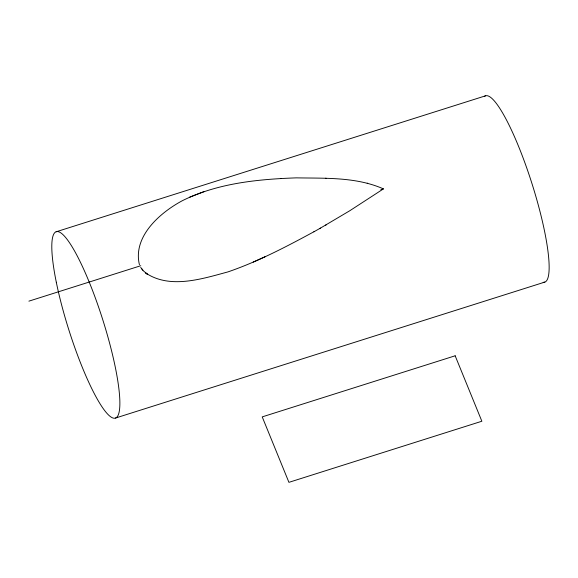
<?xml version="1.0" encoding="UTF-8"?>
<svg xmlns="http://www.w3.org/2000/svg" width="578" height="578" viewBox="0 0 578 578"><rect width="100%" height="100%" fill="white"/><g stroke="black" fill="none" stroke-linecap="round" stroke-linejoin="round"><path stroke-width="0.87" d="M139.442 264.789C132.514 236.539 160.128 212.581 182.316 200.718C217.516 183.212 257.578 179.231 296.348 177.865C325.443 178.392 356.243 176.861 383.431 188.883L349.762 210.753L319.721 228.534M141.364 268.358L143.395 270.858L147.556 274.377L145.642 272.932C169.881 289.383 202.112 278.856 227.913 271.913C258.164 261.538 286.587 246.575 314.634 231.373M325.652 225.145L326.404 224.726M313.868 231.807L320.479 228.1M265.114 256.711L253.236 262.101M189.505 197.235L204.446 191.463M56.124 231.8L485.419 95.854M28.9 301.152L140.765 265.728M380.844 189.7L383.431 188.883M115.506 418.046L544.801 282.1M280.72 178.479L281.565 178.436M325.385 178.277L326.23 178.306M367.232 183.175L367.702 183.277M142.86 270.237L140.7 267.39M484.595 96.309A97.747 17.694 72.4 0 1 532.23 184.425A97.747 17.694 72.4 0 1 543.175 282.295M455.161 355.788L262.224 416.882L288.928 482.341L481.864 421.239L455.161 355.788M56.304 282.245A97.747 17.694 72.4 0 0 115.181 418.147A97.747 17.694 72.4 0 0 85.963 274.362A97.747 17.694 72.4 0 0 56.304 282.245"/></g></svg>
